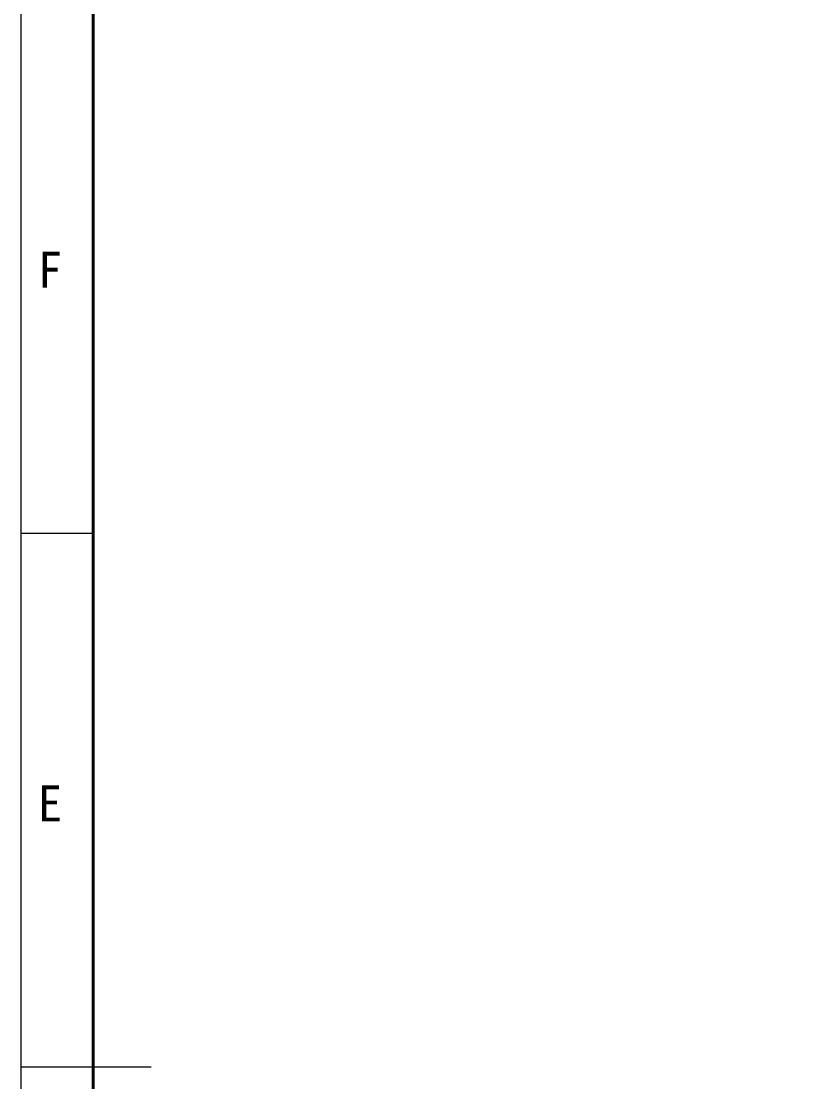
# Model space of a CAD drawing. Header units: millimetres. Extents: x 32496 to 166256, y 3504 to 23939.
# Drawn here: x 32496 to 36177, y 13650 to 18710 of the extents above; entities that cross this region are included whole.
import ezdxf
from ezdxf.enums import TextEntityAlignment as Align

# ---------------------------------------------------------------- set-up
doc = ezdxf.new("R2010")
doc.units = ezdxf.units.MM
doc.layers.get('0').update_dxf_attribs({"lineweight": 35})
doc.layers.add('FORM', color=7, linetype='Continuous', lineweight=18)
doc.styles.add('KEHUA', font='仿宋_GB2312.ttf')

# ---------------------------------------------------------------- blocks, each defined once
blk = doc.blocks.new('KH01-M017S_1_46')
at = {"layer": 'FORM', "color": 4}
for p, q in [((0, 185.5), (5, 185.5)), ((0, 148.5), (9, 148.5))]:
    blk.add_line(p, q, dxfattribs=at)
at = {"layer": 'FORM', "color": 6}
blk.add_lwpolyline([(0, 297), (420, 297), (420, 0), (0, 0)], close=True, dxfattribs=at)
at = {"layer": 'FORM', "color": 8, "lineweight": 40}
blk.add_lwpolyline([(5, 5), (415, 5), (415, 292), (5, 292)], close=True, dxfattribs=at)
at = {"layer": 'FORM', "color": 4, "style": 'KEHUA'}
for s, p in [('F', (1.139, 202.524)), ('E', (1.139, 165.524))]:
    blk.add_text(s, height=2.5, dxfattribs=at).set_placement(p)
for tag, p in [('设计者', (369.071, 43.93)), ('工程名称', (299.91, 37.585)), ('审核者', (369.071, 37.93)), ('标准化', (369.071, 31.93)), ('批准者', (369.071, 25.93))]:
    blk.add_attdef(tag, text='', height=2.5, dxfattribs=at).set_placement(p, align=Align.MIDDLE_LEFT)
for tag, p in [('图纸名称', (299.91, 30.82)), ('产品型号', (299.91, 24.82)), ('版本', (299.91, 18.638)), ('页码', (299.91, 12.638))]:
    blk.add_attdef(tag, p, '', height=2.5, dxfattribs=at)

msp = doc.modelspace()

# ---------------------------------------------------------------- block references
at = {"xscale": 68.80575516545142, "yscale": 68.80575516545137, "zscale": 68.80575516545137}
msp.add_blockref('KH01-M017S_1_46', (32496.176, 3503.76), dxfattribs=at)

doc.saveas('drawing.dxf')
